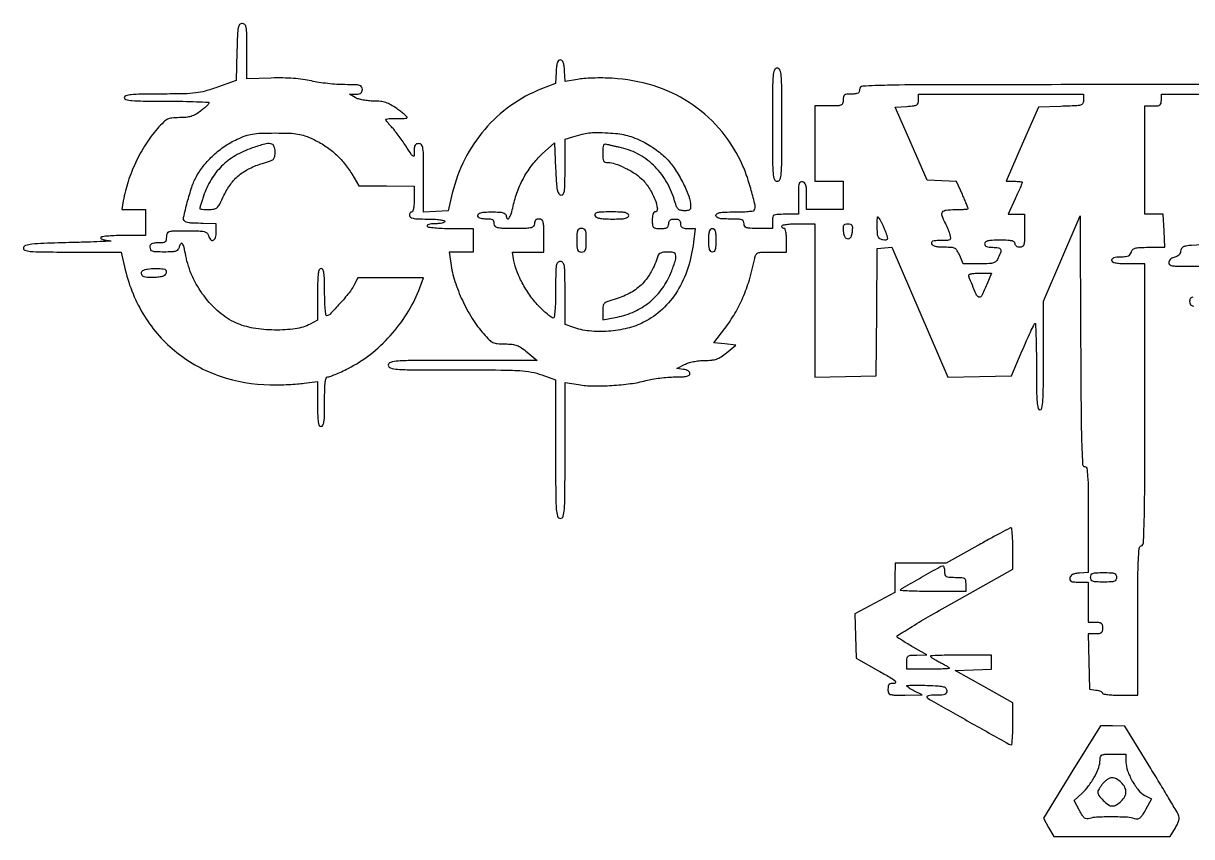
# Model space of a CAD drawing. Header units: millimetres. Extents: x -462 to 438, y -206 to 156.
# Drawn here: x -462.1 to 33.6, y -206.2 to 138.8 of the extents above; entities that cross this region are included whole.
import ezdxf

# ---------------------------------------------------------------- set-up
doc = ezdxf.new("R2010")
doc.units = ezdxf.units.MM
doc.layers.get('0').update_dxf_attribs({"lineweight": 25})

# ---------------------------------------------------------------- blocks, each defined once
blk = doc.blocks.new('compile_logo')
for points in [[(541, 319), (448, 319, 0.000278), (386.435179, 318.965793, 0.005098), (366.875, 318.744624, 0.007615), (356.28687, 318.355535, 0.399075), (355, 317, -0.087745), (354.822713, 315.997538, -0.177212), (354.3125, 315.392857, -0.10769), (353.32428, 315.082184, -0.022514), (351.5, 315, 0.021436), (349.534425, 314.915691, 0.13443), (348.6, 314.571429, 0.189121), (348.138668, 313.86222, 0.050766), (348, 312.5, -0.072846), (347.789676, 311.064029, -0.224968), (347.15, 310.354167, -0.091609), (345.761772, 310.055253, -0.007344), (342, 310), (336, 310), (336, 294), (336, 278), (342, 278), (348, 278), (348, 272), (348, 266), (340.25, 265.998173), (332.5, 265.996347), (332.5, 271.728971, 0.011424), (332.430809, 274.75703, 0.058761), (332.158745, 276.410511, 0.12383), (331.622216, 277.332823, 0.152218), (330.75, 277.804122, 0.193754), (329.845594, 277.630676, 0.188223), (329.299746, 276.876437, 0.057238), (329.051906, 275.117938, 0.006416), (329, 271.073324), (329, 264), (323.5, 264, 0.008002), (319.917511, 263.942664, 0.11737), (318.708333, 263.613636, 0.230406), (318.152071, 262.83205, 0.041432), (318, 261), (318, 258), (312, 258, -0.008455), (308.528387, 258.05871, -0.072107), (307, 258.333333, -0.188641), (306.272668, 258.939334, -0.12648), (306, 260, 0.12648), (305.727332, 261.060666, 0.188641), (305, 261.666667, 0.072107), (303.471613, 261.94129, 0.008455), (300, 262, -0.010614), (296.964058, 262.064452, -0.050675), (295.25, 262.3125, -0.113455), (294.337712, 262.77697, -0.222027), (294, 263.5, -0.257642), (294.411902, 264.246308, -0.094144), (295.573497, 264.702777, -0.039628), (297.783652, 264.941242, -0.007066), (301.940983, 265, 0.008828), (305.015102, 265.054278, 0.013525), (307.674271, 265.220312, 0.007951), (309.859297, 265.451264, 0.237735), (310.307392, 265.75, 0.187258), (310.619723, 267.87774, 0.011765), (309.035133, 274.135485, 0.018143), (306.917066, 280.797701, 0.02606), (304.527796, 286.509146, 0.067425), (295.249575, 300.579628, 0.070139), (282.671826, 311.459409, 0.068745), (267.34213, 318.59814, 0.060908), (250, 321.697946, 0.011417), (245.98145, 321.828096, 0.009884), (241.762788, 321.784957, 0.009993), (237.941743, 321.593829, 0.02843), (235.298853, 321.256881), (230.097706, 320.290788), (229.798853, 324.895394, 0.017946), (229.581031, 327.051146, 0.059029), (229.221601, 328.432757, 0.107435), (228.701373, 329.215679, 0.194983), (228, 329.5, 0.203907), (227.289234, 329.197564, 0.106159), (226.772731, 328.363891, 0.055708), (226.420668, 326.872668, 0.015501), (226.205637, 324.477707), (225.911275, 319.455413), (220.027424, 317.173899, 0.06245), (206.960164, 310.125769, 0.060819), (195.906623, 300.015155, 0.06), (187.488779, 287.404113, 0.057833), (182.178818, 273), (180.362129, 265.5), (175.181064, 265.19774), (170, 264.895481), (170, 279.44774, 0.002311), (169.957617, 288.618103, 0.031845), (169.715641, 291.930968, 0.122839), (169.115197, 293.429788, 0.240828), (168, 294, 0.084072), (167.011106, 293.83254, 0.171784), (166.404933, 293.3466, 0.112712), (166.087266, 292.420155, 0.026468), (166, 290.772804, -0.02029), (165.921135, 288.830184, -0.562738), (165.548079, 288.643256, -0.105731), (164.885494, 289.287435, -0.002353), (162.416254, 293.022804, 0.008281), (160.866991, 295.307126, 0.007269), (159.175459, 297.641522, 0.007324), (157.586963, 299.704248, 0.02167), (156.416254, 301.054719, -0.010811), (155.49069, 302.076703, -0.015008), (154.709775, 303.033953, -0.011444), (154.110324, 303.853715, -0.153311), (154, 304.205061, -0.367562), (154.194466, 304.433857, -0.015814), (155.322149, 304.581557, -0.020588), (156.775256, 304.665115, -0.012415), (158.500933, 304.650342, 0.012098), (160.226559, 304.634474, 0.020077), (161.679443, 304.714679, 0.0151), (162.810413, 304.85736, 0.36977), (163.000933, 305.08048, 0.212348), (162.848941, 305.420752, 0.007008), (161.703815, 306.421491, 0.012256), (160.277932, 307.573809, 0.008094), (158.586522, 308.83048, 0.023795), (156.075573, 310.458472, 0.052561), (153.99465, 311.394284, 0.053082), (151.777255, 311.870436, 0.02471), (148.836522, 312.035435, -0.023303), (146.610009, 312.154084, -0.021234), (144.333228, 312.480268, -0.021778), (142.323846, 312.947164, -0.061944), (141, 313.5), (138.5, 314.929129), (141.25, 314.964565, 0.037392), (142.583983, 315.081768, 0.119257), (143.401821, 315.427332, 0.155516), (143.847616, 316.045134, 0.079292), (144, 317, 0.149255), (143.672054, 318.074138, 0.180801), (142.820257, 318.682777, 0.059755), (140.989162, 318.947002, 0.005985), (136.562053, 319, -0.016874), (133.225155, 319.112648, -0.01056), (129.331799, 319.458544, -0.010596), (125.50683, 319.962191, -0.018946), (122.393198, 320.561002, 0.022574), (118.811696, 321.222893, 0.016122), (114.757226, 321.651676, 0.014631), (110.257698, 321.849163, 0.011173), (105.329035, 321.811002), (94.99578, 321.5), (94.99789, 333.25, 0.003123), (94.953887, 340.504122, 0.03841), (94.707834, 343.258561, 0.140235), (94.110334, 344.51296, 0.215134), (93.030779, 345, 0.220571), (91.941644, 344.494965, 0.13045), (91.315704, 343.175606, 0.036968), (90.999486, 340.30315, 0.003145), (90.780779, 332.879462), (90.5, 320.758924), (82.5, 317.906471, -0.01739), (77.378514, 316.278739, -0.038094), (73.346018, 315.47473, -0.025461), (68.347889, 315.125595, -0.004278), (58.75, 315.027009, 0.002915), (50.071137, 314.961527, 0.020822), (45.879502, 314.7307, 0.043868), (43.613653, 314.308239, 0.33661), (43, 313.5, 0.348679), (43.651404, 312.679464, 0.036432), (46.25, 312.270833, 0.018314), (51.00597, 312.049438, 0.002473), (61, 312, -0.003905), (67.899521, 311.946109, -0.006526), (73.701795, 311.779688, -0.001708), (78.687304, 311.554473, -0.414212), (78.963556, 311.25, -0.178938), (78.784386, 310.82937, -0.012768), (77.873096, 309.9125, -0.016696), (76.693716, 308.85806, -0.011772), (75.302527, 307.75, -0.031524), (73.22962, 306.373979, -0.055716), (71.350094, 305.553321, -0.051697), (69.240494, 305.132135, -0.023444), (66.423958, 305, 0.022097), (63.190094, 304.857014, 0.093757), (61.334293, 304.332722, 0.082159), (59.677732, 303.134372, 0.014702), (57.064527, 300.335966, 0.037874), (52.111947, 293.767826, 0.03198), (47.889158, 286.154767, 0.031688), (44.633996, 277.984389, 0.035228), (42.57212, 269.75), (41.909374, 266), (46.954687, 266), (52, 266), (52, 260.5), (52, 255), (42.5, 255, 0.008575), (38.639392, 254.933788, 0.017647), (35.625, 254.723684, 0.013417), (33.361438, 254.423816, 0.368504), (33, 254, 0.292284), (33.256499, 253.598702, 0.038543), (34.248438, 253.229524, 0.034867), (35.621299, 252.937567, 0.022113), (37.25, 252.781358, -0.937999), (37.251572, 252.656227, -0.007592), (34.233361, 252.470856, -0.003562), (28.598714, 252.250808, -0.001495), (21.012506, 252.031358, 0.001963), (8.924899, 251.670368, 0.018838), (3.787816, 251.302687, 0.045603), (1.098328, 250.756758, 0.279395), (0.189182, 249.75, 0.372862), (0.761095, 248.760774, 0.062049), (3.090954, 248.266924, 0.019595), (8.008451, 248.041796, 0.001641), (20.743832, 248), (41.634313, 248), (43.426773, 240.396788, 0.081028), (51.548612, 220.818144, 0.086603), (65.33096, 205.346147, 0.085859), (83.649233, 195.36218, 0.077944), (104.892522, 191.668668, 0.008886), (108.608943, 191.67312, 0.006851), (112.660616, 191.805541, 0.006934), (116.44389, 192.033725, 0.016417), (119.25, 192.334957), (125, 193.143913), (125, 183.571956, 0.005472), (125.055842, 178.470026, 0.033401), (125.289177, 175.845326, 0.079705), (125.73798, 174.465734, 0.281394), (126.5, 174, 0.292784), (127.270046, 174.493192, 0.072528), (127.714286, 176, 0.030643), (127.945394, 178.860051, 0.004841), (128, 184.5, -0.005363), (128.057353, 189.846983, -0.026977), (128.282515, 192.827829, -0.051469), (128.681077, 194.513465, -0.319161), (129.365643, 195, 0.093097), (130.228283, 195.162023, 0.006848), (132.469168, 196.070118, 0.009346), (135.124438, 197.247623, 0.006945), (138.013122, 198.642954, 0.050463), (147.297344, 204.524819, 0.042646), (155.80079, 212.459205, 0.042422), (162.879274, 221.771063, 0.048497), (167.926417, 231.75), (169.970816, 237), (156.011088, 237), (142.05136, 237), (140.418706, 233.842795, -0.050191), (138.348058, 230.665344, -0.013711), (134.463581, 226.102522, -0.007418), (130.305639, 221.617057, -0.204907), (128.863158, 221, -0.381134), (128.517851, 221.30795, -0.007036), (128.253553, 223.9375, -0.013431), (128.062082, 227.165759, -0.008095), (128, 231, 0.005163), (127.944758, 236.350044, 0.032071), (127.7125, 239.083333, 0.076301), (127.26579, 240.52133, 0.286822), (126.5, 241, 0.298087), (125.726053, 240.493596, 0.069148), (125.284171, 238.920947, 0.029399), (125.05406, 235.940714, 0.00457), (125, 230.02568), (125, 219.05136), (121.914326, 217.455696, -0.085243), (115.567897, 215.44251, -0.038173), (106.800269, 214.908852, -0.037874), (97.743174, 215.737428, -0.062463), (90.391728, 217.944869, -0.07387), (83.225875, 222.476975, -0.054551), (76.818113, 229.349944, -0.053194), (71.892343, 237.659395, -0.061107), (69.108724, 246.447423, 0.012912), (68.350077, 249.997823, 0.099799), (67.637591, 251.529978, 0.507659), (66.969269, 251.528019, 0.093414), (66.343705, 250.20633, -0.09558), (65.778035, 249.024331, -0.152352), (64.881019, 248.36827, -0.07233), (63.275539, 248.068333, -0.010071), (59.883369, 248, -0.008737), (56.489121, 248.059313, -0.073316), (54.985421, 248.334985, -0.189013), (54.268148, 248.940737, -0.124608), (54, 250, -0.087745), (54.177287, 251.002462, -0.177212), (54.6875, 251.607143, -0.10769), (55.67572, 251.917816, -0.022514), (57.5, 252, 0.021436), (59.465575, 252.084309, 0.13443), (60.4, 252.428571, 0.189121), (60.861332, 253.13778, 0.050766), (61, 254.5, -0.099988), (61.292912, 255.950088, -0.226001), (62.109362, 256.677272, -0.066886), (63.952893, 256.955002, -0.003989), (69.59362, 257, -0.005574), (74.651386, 256.943618, -0.048454), (76.882231, 256.676602, -0.12961), (78.054429, 256.075638, -0.146917), (78.710251, 255, 0.102089), (79.560106, 253.281447, 0.346964), (80.693996, 253.003803, 0.221686), (81.681851, 254.160854, 0.067694), (82, 256.5), (82, 260), (76.5, 260.125, -0.002205), (72.190676, 260.241953, -0.02103), (70.354845, 260.377306, -0.052887), (69.316616, 260.610918, -0.115104), (68.627099, 261.039567, -0.256765), (68.155643, 262.662432, -0.009335), (69.729908, 269.13428, -0.017349), (71.662752, 275.564917, -0.042966), (73.63396, 280.068795, -0.045207), (76.75253, 284.738736, -0.037347), (80.850329, 289.104078, -0.036673), (85.640599, 292.891628, -0.039359), (90.824854, 295.839593, -0.024101), (94.334765, 297.283057, -0.04477), (97.313327, 298.051534, -0.032923), (100.937645, 298.404905, -0.007843), (107, 298.5, -0.007841), (113.047293, 298.405159, -0.03268), (116.673043, 298.053448, -0.044602), (119.644613, 297.290935, -0.024536), (123.120011, 295.864835, -0.035145), (128.118856, 293.07713, -0.038528), (132.517015, 289.691855, -0.038891), (136.30854, 285.703017, -0.037175), (139.5, 281.117074), (142.5, 276.039688), (154.25, 276.019844), (166, 276), (166, 270.5, -0.017105), (165.927854, 268.39166, -0.027868), (165.70625, 266.615625, -0.026982), (165.391033, 265.292067, -0.332234), (165, 265, 0.148195), (164.618646, 264.884432, 0.098894), (164.29375, 264.559375, 0.082425), (164.074694, 264.073457, 0.064853), (164, 263.5, 0.250296), (164.396042, 262.758417, 0.098409), (165.5, 262.3, 0.041714), (167.597782, 262.059778, 0.007659), (171.5, 262, -0.011522), (174.477527, 261.931377, -0.02162), (176.875, 261.716667, -0.018508), (178.667147, 261.409838, -0.354925), (179, 261, -0.297764), (178.746916, 260.612706, -0.042932), (177.807664, 260.29375, -0.03716), (176.496569, 260.072375, -0.02325), (174.940983, 260, 0.019531), (173.311372, 259.936318, 0.051222), (172.16126, 259.726474, 0.106919), (171.562569, 259.402624, 0.369423), (171.5, 259, 0.223356), (172.110938, 258.601718, 0.009784), (174.701799, 258.292846, 0.014948), (177.885615, 258.072193, 0.009825), (181.559017, 258), (191, 258), (191, 253), (191, 248), (185.886456, 248), (180.772912, 248), (181.479239, 243.289874, 0.040306), (183.287916, 235.54496, 0.031637), (186.433439, 227.512403, 0.031369), (190.606283, 219.85971, 0.037369), (195.492975, 213.25, 0.017815), (197.820611, 210.736185, 0.086871), (199.3992, 209.621325, 0.090457), (201.232512, 209.131322, 0.02019), (204.48331, 209, -0.02309), (207.534214, 208.859033, -0.065111), (209.612125, 208.38917, -0.064109), (211.517343, 207.39617, -0.021877), (214, 205.5), (218.189227, 202), (186.594614, 202, 0.000901), (166.044804, 201.962972, 0.014905), (159.199327, 201.734175, 0.04886), (155.926316, 201.203088, 0.340374), (155, 200, 0.333952), (155.89766, 198.805894, 0.053603), (158.955916, 198.266865, 0.015871), (165.398019, 198.037317, 0.000969), (184.647329, 198, -0.001503), (202.802597, 197.945423, -0.013508), (210.756138, 197.682653, -0.031071), (215.744001, 197.070274, -0.041362), (220.147329, 195.866009), (226, 193.732019), (226, 164.366009, 0.00098), (226.037362, 145.304577, 0.016022), (226.267026, 138.920751, 0.05434), (226.807221, 135.893322, 0.332957), (228, 135, 0.331078), (229.19032, 135.885209, 0.055733), (229.732668, 138.856077, 0.016305), (229.962553, 145.132718, 0.001), (230, 163.848613), (230, 192.697225), (235.75, 191.755767, 0.037319), (241.911708, 191.214062, 0.01812), (249.819179, 191.397149, 0.018115), (257.814462, 192.163933, 0.032222), (264.29879, 193.45315, -0.021628), (266.984524, 194.046503, -0.012145), (270.289229, 194.545613, -0.012102), (273.657313, 194.88833, -0.019303), (276.54879, 195, 0.009924), (279.764098, 195.063821, 0.044773), (281.624981, 195.305555, 0.09624), (282.638844, 195.746879, 0.246931), (283, 196.433578, 0.167662), (282.798098, 197.018761, 0.084213), (282.212859, 197.551313, 0.06647), (281.328378, 197.965038, 0.046359), (280.25, 198.197287), (277.5, 198.527418), (280.70034, 200.263709, -0.047926), (282.353769, 200.965329, -0.026143), (284.489493, 201.518095, -0.024763), (286.855402, 201.879227, -0.025494), (289.222496, 202, 0.022797), (292.218783, 202.136686, 0.061528), (294.296821, 202.588463, 0.063003), (296.174327, 203.525262, 0.024808), (298.499266, 205.25), (302.45422, 208.5), (297.803267, 209), (293.152314, 209.5), (297.729007, 215.5, 0.029084), (302.102521, 221.983056, 0.032737), (305.505969, 228.685247, 0.03022), (308.206114, 236.222298, 0.019326), (310.462627, 245.25, -0.062512), (311.013667, 246.852754, -0.187962), (311.850437, 247.621721, -0.085767), (313.41515, 247.93971, -0.007345), (317.519052, 248), (324, 248), (324, 253, 0.01883), (323.927795, 254.916554, 0.03053), (323.70625, 256.53125, 0.031449), (323.389817, 257.719449, 0.322437), (323, 258, -0.099038), (322.618362, 258.076342, -0.097945), (322.29375, 258.29375, -0.097945), (322.076342, 258.618362, -0.099038), (322, 259, -0.350432), (322.323933, 259.405433, -0.020168), (324, 259.714286, -0.022889), (326.243014, 259.930567, -0.01259), (329, 260), (336, 260), (336, 227.470975), (336, 194.94195), (349.024951, 195.220975), (362.049902, 195.5), (362.274951, 222.5), (362.5, 249.5), (365.59018, 249.801439), (368.680359, 250.102877), (380.534723, 222.524486), (392.389087, 194.946094), (405.896756, 195.223047), (419.404424, 195.5), (424.022275, 206.236729, -0.002839), (425.841122, 210.400344, -0.004233), (427.483363, 214.019276, -0.001877), (428.920627, 217.086356, -0.086067), (429.320062, 217.653396, -0.651656), (429.594921, 217.54689, -0.002064), (429.800268, 212.650268, -0.006028), (429.951378, 206.778423, -0.003418), (430, 199.666667, 0.002369), (430.049186, 189.285343, 0.017679), (430.270089, 184.361111, 0.03452), (430.6759, 181.661379, 0.351652), (431.5, 181, 0.366837), (432.34477, 181.71616, 0.024867), (432.733735, 185.092694, 0.014391), (432.9521, 191.12432, 0.001852), (433, 204.056164), (433, 227.112328), (440.75, 245.264935), (448.5, 263.417541), (448.758763, 210.208771, 0.000751), (448.951486, 179.929394, 0.006253), (449.230941, 166.213623, 0.005461), (449.596912, 157.863271, 0.398276), (450.508763, 157, -0.365939), (451.344992, 156.293355, -0.025312), (451.733386, 152.988083, -0.014666), (451.951754, 147.093485, -0.001925), (452, 134.560365), (452, 112.120731), (448.258317, 111.810365, 0.027614), (446.530888, 111.570503, 0.068885), (445.327963, 111.157477, 0.101082), (444.567451, 110.55524, 0.128769), (444.184992, 109.75, 0.121912), (444.233421, 108.875744, 0.211929), (444.701752, 108.337052, 0.094469), (445.769147, 108.065524, 0.015182), (447.926676, 108), (452, 108), (452, 99.5), (452, 91), (455, 91, -0.030103), (456.613599, 90.902765, -0.144586), (457.45, 90.541667, -0.173074), (457.873428, 89.824437, -0.047675), (458, 88.5, -0.047847), (457.872695, 87.172713, -0.174228), (457.446826, 86.456153, -0.143981), (456.604038, 86.096274, -0.029402), (454.968265, 86), (451.936529, 86), (452.218265, 74.25), (452.5, 62.5), (455.25, 62.183578, -0.031666), (456.303222, 61.994241, -0.046395), (457.192187, 61.685866, -0.056702), (457.811837, 61.314506, -0.233512), (458, 60.933578, 0.362512), (458.308493, 60.564, 0.013962), (460.203125, 60.274238, 0.019277), (462.624533, 60.067213, 0.011686), (465.5, 60), (473, 60), (473, 91.393011, -0.001376), (473.048415, 108.985643, -0.010346), (473.266529, 117.310197, -0.013787), (473.633482, 122.22934, -0.282785), (474.5, 123.361626, 0.298681), (475.417527, 124.636312, 0.004613), (475.741284, 134.105783, 0.005565), (475.95436, 149.523195, 0.000672), (476, 183.468615), (476, 243), (469, 243, -0.008455), (465.386832, 243.061101, -0.044348), (463.416667, 243.303571, -0.103378), (462.377357, 243.764111, -0.241448), (462, 244.5, -0.173724), (462.244188, 245.181593, -0.129252), (462.897228, 245.653434, -0.070958), (464.061627, 245.922301, -0.021316), (465.883369, 246, 0.023027), (467.861651, 246.091155, 0.083692), (469.073791, 246.412424, 0.12897), (469.825673, 247.023689, 0.09425), (470.289749, 248, -0.127608), (470.879257, 249.054837, -0.136466), (471.893758, 249.65756, -0.058244), (473.753681, 249.935735, -0.008109), (477.65638, 249.997747), (484.5, 249.995494), (484.167941, 256.997747), (483.835882, 264), (479.917941, 264), (476, 264), (476, 287), (476, 310), (479.5, 310, 0.021436), (481.465575, 310.084309, 0.13443), (482.4, 310.428571, 0.189121), (482.861332, 311.13778, 0.050766), (483, 312.5), (483, 315), (495, 315), (507, 315)], [(500, 251.114996), (495.75, 250.807498, 0.019164), (493.495733, 250.557267, 0.08818), (492.254885, 250.139471, 0.14549), (491.557067, 249.435712, 0.087932), (491.188507, 248.311493, -0.074924), (490.910229, 247.382189, -0.085918), (490.378376, 246.624353, -0.086096), (489.62375, 246.090529, -0.075611), (488.698723, 245.811493, 0.07089), (487.841087, 245.56155, 0.065625), (487.062327, 245.077438, 0.069621), (486.477088, 244.442304, 0.104676), (486.186892, 243.75, 0.193801), (486.365045, 242.84572, 0.186979), (487.123368, 242.300063, 0.057135), (488.884672, 242.052044, 0.006438), (492.926676, 242), (500, 242)], [(496.317234, 228.893532, 0.124434), (495.5625, 228.55, 0.149477), (495.142566, 227.935258, 0.07578), (495, 227, 0.087581), (495.176855, 225.998076, 0.177003), (495.686015, 225.393344, 0.107908), (496.671566, 225.082388, 0.022665)]]:
    blk.add_lwpolyline(points, format="xyb")
for points in [[(318, 302, 0.001241), (318.038431, 286.522046, 0.019546), (318.270833, 281.25, 0.07148), (318.833864, 278.799697, 0.309944), (320, 278, 0.309944), (321.166136, 278.799697, 0.07148), (321.729167, 281.25, 0.019546), (321.961569, 286.522046, 0.001241), (322, 302, 0.001241), (321.961569, 317.477954, 0.019546), (321.729167, 322.75, 0.07148), (321.166136, 325.200303, 0.309944), (320, 326, 0.309944), (318.833864, 325.200303, 0.07148), (318.270833, 322.75, 0.019546), (318.038431, 317.477954, 0.001241)], [(450, 312.536212, -0.117453), (449.660732, 311.111861, -0.208911), (448.748122, 310.35676, -0.05883), (446.675608, 310.018451, -0.00361), (440.412549, 309.786212), (430.825099, 309.5), (423.981468, 293.75), (417.137837, 278), (420.568919, 278, -0.011128), (421.884397, 277.970719, -0.018376), (422.99212, 277.880508, -0.012772), (423.863924, 277.754493, -0.365511), (424, 277.593217, -0.099211), (423.940433, 277.295967, -0.001071), (423.131036, 275.369169, -0.003326), (422.17562, 273.149643, -0.002152), (421.041824, 270.593217), (418.083647, 264), (421.541824, 264), (425, 264), (425, 257, -0.006583), (424.945542, 252.864163, -0.063075), (424.678571, 251.125, -0.183695), (424.070611, 250.311233, -0.142406), (423, 250, -0.072314), (422.230589, 250.111864, -0.08892), (421.583333, 250.4375, -0.10214), (421.153209, 250.924246, -0.130775), (421, 251.5, 0.232029), (420.642085, 252.229748, 0.108427), (419.666667, 252.692308, 0.047315), (417.824386, 252.93736, 0.00942), (414.5, 253, 0.00942), (411.175614, 252.93736, 0.047315), (409.333333, 252.692308, 0.108427), (408.357915, 252.229748, 0.232029), (408, 251.5, 0.164293), (408.226074, 250.830552, 0.129352), (408.833333, 250.357143, 0.075863), (409.895967, 250.081893, 0.025511), (411.5, 250, -0.032465), (413.864223, 249.846328, -0.243985), (414.755584, 249.225415, -0.207129), (414.843591, 248.058291, -0.023581), (413.839485, 245.547053, -0.070697), (412.927331, 244.119841, -0.139533), (411.813938, 243.384517, -0.068575), (409.963615, 243.067915, -0.008133), (405.788458, 243), (398.897947, 243), (397.435553, 246.5, 0.030185), (396.421782, 248.56623, 0.138381), (395.480847, 249.495758, 0.110521), (394.081668, 249.904369, 0.015998), (391.093569, 250, -0.018205), (388.825665, 250.082601, -0.04892), (387.236436, 250.356341, -0.075387), (386.191474, 250.821521, -0.160116), (385.638374, 251.5, -0.176755), (385.626422, 252.223718, -0.222401), (386.088321, 252.699052, -0.078326), (387.252829, 252.942055, -0.012348), (389.598772, 253, 0.009296), (392.379305, 253.051698, 0.12378), (393.354322, 253.335754, 0.285424), (393.682576, 253.958744, 0.057084), (393.440702, 255.25, 0.016281), (393.077595, 256.303988, 0.007819), (392.547102, 257.632287, 0.007743), (391.949909, 259.002209, 0.010975), (391.373315, 260.20034, -0.032062), (389.998614, 263.394844, -0.244904), (390.216517, 264.962943, -0.216095), (391.666402, 265.806086, -0.025275), (395.5, 266, 0.00804), (397.608835, 266.033911, 0.01334), (399.384375, 266.138499, 0.006944), (400.831595, 266.282834, 0.381407), (401, 266.471487, 0.095052), (400.935817, 266.806055, 0.001908), (400.288248, 268.413871, 0.004453), (399.505538, 270.288061, 0.002968), (398.577016, 272.42177), (396.154032, 277.900567), (389.889882, 278.200284), (383.625731, 278.5), (376.862715, 294), (370.0997, 309.5), (375.04985, 309.80226, 0.011772), (377.967092, 310.049436, 0.100086), (379.213545, 310.445382, 0.197661), (379.805467, 311.187292, 0.070901), (380, 312.55226), (380, 315), (415, 315), (450, 315)], [(262.249238, 295.236146, -0.025157), (264.956704, 293.786248, -0.016461), (267.929085, 291.860521, -0.016568), (270.708422, 289.787157, -0.030266), (272.80722, 287.891533, -0.044177), (276.240434, 283.709739, -0.026798), (279.564149, 278.233857, -0.026628), (282.15735, 272.707002, -0.07149), (283.199032, 268.5, -0.026319), (283.281001, 266.770599, -0.178803), (282.98535, 265.983059, -0.187273), (282.257296, 265.597019, -0.02933), (280.604775, 265.5, -0.05824), (278.954125, 265.692923, -0.154931), (277.94813, 266.296105, -0.095577), (277.195309, 267.573082, -0.0146), (276.281765, 270.39661, 0.065388), (272.835517, 278.233171, 0.066988), (267.50509, 284.842698, 0.06824), (260.716343, 289.710532, 0.072375), (253, 292.451446, -0.00345), (251.531663, 292.754769, -0.003099), (250.014062, 293.089055, -0.003107), (248.65616, 293.405885, -0.009755), (247.75, 293.642045, 0.113164), (246.862805, 293.685628, 0.239226), (246.327277, 293.281962, 0.100233), (246.061116, 292.262833, 0.013916), (246, 290.067388, 0.01625), (246.074331, 287.780826, 0.109943), (246.389645, 286.700569, 0.194727), (247.047926, 286.164802, 0.072313), (248.25, 285.978038, -0.083368), (251.179583, 285.456703, -0.026602), (255.27879, 283.744543, -0.027239), (259.351342, 281.502155, -0.050147), (262.341583, 279.191049, -0.060062), (265.604714, 275.258388, -0.048345), (268.124234, 270.371537, -0.06285), (269.172111, 266.333092, -0.452323), (268, 265, 0.277684), (267.614308, 264.767902, 0.052312), (267.29375, 263.971875, 0.042582), (267.072542, 262.841111, 0.027026), (267, 261.5, 0.021868), (267.093097, 259.372388, 0.176278), (267.5, 258.5, 0.176278), (268.372388, 258.093097, 0.021868), (270.5, 258, 0.022514), (272.32428, 258.082184, 0.10769), (273.3125, 258.392857, 0.177212), (273.822713, 258.997538, 0.087745), (274, 260, -0.07578), (274.142566, 260.935258, -0.149477), (274.5625, 261.55, -0.124434), (275.317234, 261.893532, -0.044917), (276.5, 262, -0.044917), (277.682766, 261.893532, -0.124434), (278.4375, 261.55, -0.149477), (278.857434, 260.935258, -0.07578), (279, 260, 0.082093), (279.161973, 259.020128, 0.168067), (279.633995, 258.412763, 0.115546), (280.524765, 258.09059, 0.029251), (282.071956, 258), (285.143913, 258), (284.494189, 252.25, -0.049421), (282.105438, 241.112656, -0.061451), (277.666655, 231.504952, -0.06578), (271.331347, 223.780392, -0.070751), (263.349413, 218.186782, -0.058192), (256.498129, 215.656857, -0.041753), (248.425605, 214.403601, -0.041871), (240.289444, 214.510444, -0.059951), (233.25, 216.059364), (230, 217.19565), (230, 230.597825, 0.002575), (229.956723, 239.000699, 0.034473), (229.712693, 242.074728, 0.131562), (229.108962, 243.46471, 0.228722), (228, 244, 0.212584), (226.898615, 243.509562, 0.142907), (226.291667, 242.25, 0.038318), (226.04462, 239.467369, 0.002988), (226, 232, -0.006138), (225.936729, 226.846207, -0.015634), (225.728175, 223.113636, -0.012248), (225.425571, 220.412817, -0.374898), (224.952381, 220, -0.162546), (224.331288, 220.207392, -0.010523), (222.813438, 221.399062, -0.014463), (221.04278, 222.938199, -0.010228), (219.141999, 224.762763, -0.039601), (215.474035, 229.062796, -0.030629), (212.171137, 234.263279, -0.031337), (209.640589, 239.611449, -0.054659), (208.333325, 244.333383), (207.738315, 248), (214.369158, 248), (221, 248), (221, 255, 0.006583), (220.945542, 259.135837, 0.063075), (220.678571, 260.875, 0.183695), (220.070611, 261.688767, 0.142406), (219, 262, 0.072254), (218.126841, 261.873159, 0.124864), (217.5, 261.5, 0.124864), (217.126841, 260.873159, 0.072254), (217, 260, -0.165398), (216.632181, 258.918496, -0.1727), (215.6875, 258.308824, -0.052938), (213.634096, 258.05015, -0.004884), (208.5, 258, -0.004884), (203.365904, 258.05015, -0.052938), (201.3125, 258.308824, -0.1727), (200.367819, 258.918496, -0.165398), (200, 260, 0.087745), (199.822713, 261.002462, 0.177212), (199.3125, 261.607143, 0.10769), (198.32428, 261.917816, 0.022514), (196.5, 262, -0.025511), (194.895967, 262.081893, -0.075863), (193.833333, 262.357143, -0.129352), (193.226074, 262.830552, -0.164293), (193, 263.5, -0.222027), (193.337712, 264.22303, -0.113455), (194.25, 264.6875, -0.050675), (195.964058, 264.935548, -0.010614), (199, 265, -0.010614), (202.035942, 264.935548, -0.050675), (203.75, 264.6875, -0.113455), (204.662288, 264.22303, -0.222027), (205, 263.5, 0.155492), (205.392407, 262.268683, 0.507463), (206.108472, 262.25825, 0.083662), (207.141316, 264.24589, 0.026908), (207.993663, 267.469476, -0.039548), (209.801529, 273.668959, -0.036296), (212.604437, 279.695082, -0.036963), (216.183895, 285.136954, -0.045592), (220.307637, 289.591759), (225.5, 294.265215), (226, 283.393432, 0.004708), (226.336382, 277.324908, 0.033353), (226.722975, 274.401349, 0.082065), (227.308247, 272.855422, 0.217445), (228.25, 272.1875, 0.28562), (229.184745, 272.54764, 0.125062), (229.720493, 273.822668, 0.034065), (229.954508, 276.71082, 0.003186), (230, 283.849124), (230, 295.844896), (233.25, 296.857285, -0.011653), (237.328672, 298.024265, -0.035891), (240.148505, 298.54793, -0.031739), (243.192497, 298.695399, -0.007618), (248.249238, 298.542211, -0.01638), (252.372592, 298.218785, -0.030225), (255.684941, 297.645193, -0.031822), (258.78837, 296.700395, -0.020555)], [(97.314288, 292.142784, 0.048838), (90.092035, 288.827851, 0.062862), (84.297905, 284.391401, 0.063809), (79.851087, 278.712688, 0.052456), (76.624287, 271.715053, 0.002755), (76.001903, 269.84785, 0.004046), (75.477134, 268.199075, 0.001957), (75.048379, 266.793806, 0.073186), (75, 266.465053, 0.363504), (75.153879, 266.28136, 0.013884), (76.101562, 266.139668, 0.019217), (77.312261, 266.0399, 0.011642), (78.75, 266.010412, 0.04175), (81.044177, 266.208725, 0.144589), (82.367689, 266.859302, 0.088052), (83.475114, 268.312759, 0.009978), (85.301585, 272.041507, -0.050038), (88.132454, 276.812474, -0.0611), (91.696148, 280.580335, -0.059175), (96.163137, 283.46234, -0.04299), (101.686199, 285.597153, 0.011829), (104.963848, 286.634682, 0.105928), (106.249965, 287.40788, 0.165839), (106.83299, 288.501599, 0.040288), (107, 290.570958, 0.102516), (106.516292, 292.905349, 0.255683), (105.185628, 293.94133, 0.10923), (102.585692, 293.793712, 0.014599)], [(242.638374, 263.5, 0.184401), (243.284062, 262.780108, 0.069304), (244.583925, 262.325279, 0.039213), (246.699255, 262.070605, 0.010358), (250.106989, 262, 0.008645), (253.658339, 262.06141, 0.044953), (255.601165, 262.304403, 0.104455), (256.62674, 262.765383, 0.239481), (257, 263.5, 0.249757), (256.605109, 264.241237, 0.098717), (255.505231, 264.69979, 0.041871), (253.415452, 264.940144, 0.007705), (249.531385, 265, 0.006325), (245.477452, 264.948713, 0.047278), (243.569413, 264.719057, 0.162339), (242.768369, 264.243081, 0.276541)], [(364.347635, 260.25, -0.011127), (364.935947, 259.026957, -0.007759), (365.547184, 257.622851, -0.007831), (366.091638, 256.257335, -0.016061), (366.466659, 255.168217, -0.025744), (366.795918, 253.868019, -0.221056), (366.657851, 253.300308, -0.235057), (366.142692, 253.060681, -0.028984), (364.870131, 253.168217, -0.078556), (363.627188, 253.551405, -0.169474), (362.932625, 254.254628, -0.092026), (362.586929, 255.554603, -0.013976), (362.456303, 258.25, -0.005816), (362.440197, 260.071348, -0.009694), (362.474205, 261.604688, -0.003728), (362.537252, 262.88982, -0.397767), (362.653837, 263, -0.253289), (362.816394, 262.912007, -0.006616), (363.272996, 262.192187, -0.012397), (363.79012, 261.304018, -0.007965)], [(235, 253, 0.011557), (235.064942, 250.190675, 0.083766), (235.35, 248.875, 0.189791), (235.953987, 248.233935, 0.110458), (237, 248, 0.110458), (238.046013, 248.233935, 0.189791), (238.65, 248.875, 0.083766), (238.935058, 250.190675, 0.011557), (239, 253, 0.011557), (238.935058, 255.809325, 0.083766), (238.65, 257.125, 0.189791), (238.046013, 257.766065, 0.110458), (237, 258, 0.110458), (235.953987, 257.766065, 0.189791), (235.35, 257.125, 0.083766), (235.064942, 255.809325, 0.011557)], [(294, 253, -0.014068), (293.930757, 250.539511, -0.058865), (293.675, 249.083333, -0.122766), (293.20701, 248.295059, -0.200296), (292.5, 248, -0.200296), (291.79299, 248.295059, -0.122766), (291.325, 249.083333, -0.058865), (291.069243, 250.539511, -0.014068), (291, 253, -0.014068), (291.069243, 255.460489, -0.058865), (291.325, 256.916667, -0.122766), (291.79299, 257.704941, -0.200296), (292.5, 258, -0.200296), (293.20701, 257.704941, -0.122766), (293.675, 256.916667, -0.058865), (293.930757, 255.460489, -0.014068)], [(351.813358, 256.75, -0.033296), (351.585408, 255.361237, -0.070033), (351.191877, 254.343893, -0.102123), (350.655072, 253.722471, -0.165174), (350, 253.5, -0.165174), (349.344928, 253.722471, -0.102123), (348.808123, 254.343893, -0.070033), (348.414592, 255.361237, -0.033296), (348.186642, 256.75, -0.021809), (348.093718, 258.51803, -0.130185), (348.320161, 259.404792, -0.202897), (348.898978, 259.855413, -0.06538), (350, 260, -0.06538), (351.101022, 259.855413, -0.202897), (351.679839, 259.404792, -0.130185), (351.906282, 258.51803, -0.021809)], [(269.383836, 246.25, -0.048293), (266.577648, 239.663982, -0.068634), (262.800733, 234.55237, -0.07119), (257.897797, 230.784345, -0.056878), (251.751386, 228.189468, 0.010023), (248.106218, 227.038323, 0.105145), (246.767375, 226.244031, 0.170731), (246.16862, 225.115022, 0.037277), (246.001386, 222.886515), (246, 219.27303), (251.199806, 220.218125, 0.054556), (258.573211, 222.408785, 0.061893), (264.965013, 226.08063, 0.062708), (270.197756, 231.157802, 0.058404), (274.155606, 237.490909, 0.013101), (275.243935, 239.956499, 0.014475), (276.163577, 242.395767, 0.013952), (276.827532, 244.514461, 0.068967), (276.999211, 245.75, 0.066273), (276.842372, 246.931244, 0.186895), (276.357568, 247.59077, 0.121031), (275.392348, 247.917608, 0.021405), (273.468615, 248, 0.029608), (271.817556, 247.902144, 0.071714), (270.640148, 247.586934, 0.101111), (269.851772, 247.040252, 0.114669)], [(60.814697, 239.25, -0.137468), (60.401346, 238.417134, -0.106346), (59.576167, 237.821788, -0.064874), (58.213169, 237.424632, -0.020584), (56.10551, 237.185864, -0.021927), (54.358044, 237.137279, -0.026787), (52.727091, 237.251, -0.026952), (51.397196, 237.488971, -0.139505), (50.751269, 237.848731, -0.205395), (50.259429, 239.079272, -0.259635), (50.871894, 240.117514, -0.10202), (52.887875, 240.800037, -0.030787), (56.132341, 241, -0.01079), (58.880121, 240.940698, -0.07879), (60.166908, 240.6793, -0.209227), (60.725341, 240.137619, -0.144897)], [(408.900878, 234.25, -0.011916), (406.644246, 229.295015, -0.408224), (405.539772, 228.898775, -0.188649), (404.406748, 230.073841, -0.003913), (401.283287, 237.75, -0.294067), (401.393751, 238.314054, -0.135478), (402.065074, 238.712893, -0.053938), (403.47512, 238.938981, -0.012804), (405.857474, 239), (410.928925, 239)], [(405.116108, 123.479851), (391.732215, 116), (380.866108, 116), (370, 116), (369.994091, 109.75), (369.988183, 103.5), (361.472826, 99), (352.957469, 94.5), (353.228735, 85.10729), (353.5, 75.714579), (363, 70.372842, -0.004428), (367.864379, 67.58067, -0.035247), (370.001027, 66.117635, -0.281321), (370.253002, 65.430463, -0.356027), (369.75, 65.015553, 0.036887), (368.312803, 64.901206, 0.148009), (367.526555, 64.524291, 0.16215), (367.121607, 63.797599, 0.046756), (367, 62.5, 0.084927), (367.247556, 61.053044, 0.230915), (367.968605, 60.342546, 0.07822), (369.568345, 60.071181, 0.005182), (374.25, 60.063954), (381.5, 60.127909), (378.25, 61.745381, -0.013073), (377.00454, 62.406399, -0.019429), (375.954002, 63.054739, -0.01502), (375.145509, 63.634159, -0.23278), (374.997666, 63.931427, -0.401955), (375.207651, 64.152236, -0.004328), (377.493578, 64.237961, -0.010454), (380.237654, 64.259696, -0.00626), (383.497666, 64.176526, -0.00545), (388.468314, 63.933136, -0.04976), (390.604699, 63.589979, -0.150027), (391.611827, 62.96341, -0.181047), (392, 61.926526, -0.115377), (391.76893, 60.93849, -0.182566), (391.140094, 60.352475, -0.084273), (389.87226, 60.067814, -0.013179), (387.3, 60, 0.015288), (385.445386, 59.943282, 0.043126), (384.163886, 59.753082, 0.110429), (383.564207, 59.460803, 0.456855), (383.55, 59.107935, 0.060259), (385.415785, 57.737292, 0.000475), (401.61738, 48.626598, 0.000237), (418.276251, 39.289927, 0.128289), (419.387631, 39, 0.388944), (419.633944, 39.225755, 0.004557), (419.820117, 41.610034, 0.010742), (419.95597, 44.478327, 0.006462), (420, 47.885221), (420, 56.770442), (407.75, 63.635221), (395.5, 70.5), (403.25, 70.792064), (411, 71.084129), (411, 74.042064), (411, 77), (398, 77, 0.003458), (393.015202, 76.965525, 0.005763), (388.81875, 76.859095, 0.001332), (385.187012, 76.715401, 0.401904), (385, 76.520324, 0.249086), (385.139234, 76.258175, 0.00802), (386.175, 75.582112, 0.013729), (387.466968, 74.816792, 0.008897), (389, 74, -0.008897), (390.533032, 73.183208, -0.013729), (391.825, 72.417888, -0.00802), (392.860766, 71.741825, -0.249086), (393, 71.479676, -0.395512), (392.818133, 71.285728, -0.002756), (390.35625, 71.140905, -0.008316), (387.450966, 71.034481, -0.004996), (384, 71), (375, 71), (375, 74, -0.035373), (375.126553, 75.786606, -0.205304), (375.60669, 76.57607, -0.140054), (376.627828, 76.938554, -0.013922), (379.25, 77.030276), (383.5, 77.060552), (377.682462, 80.397813, -0.004543), (375.389205, 81.741193, -0.005878), (373.311213, 83.017368, -0.004519), (371.595966, 84.12053, -0.051248), (370.970921, 84.629079, -0.481293), (371.04267, 85.268485, -0.002401), (377.307188, 89.170845, -0.007203), (385.062182, 93.797331, -0.003557), (395.038459, 99.461537), (420, 113.399992), (420, 122.199996, 0.007994), (419.946073, 125.572761, 0.013311), (419.779688, 128.40908, 0.006923), (419.55011, 130.719006, 0.389229), (419.25, 130.979851, 0.114805), (418.706809, 130.837983, 0.000945), (414.788794, 128.768415, 0.003319), (410.300331, 126.348335, 0.002123)], [(391, 112.5, 0.058662), (391.165617, 111.093239, 0.210352), (391.7, 110.388889, 0.114574), (392.820113, 110.068074, 0.012699), (395.5, 110, -0.012152), (398.318399, 109.931492, -0.135673), (399.375, 109.583333, -0.212646), (399.869465, 108.801169, -0.036189), (400, 107), (400, 104), (385.833333, 104, -0.004195), (380.443871, 104.045222, -0.007492), (376.014102, 104.185977, -0.003184), (372.396553, 104.378307, -0.646878), (372.299782, 104.633115, -0.065343), (373.650984, 105.670786, -0.001266), (381.277336, 110.056243, -0.000919), (389.077823, 114.496593, -0.094359), (390.25, 114.894816, -0.296267), (390.538161, 114.760309, -0.063716), (390.779688, 114.234727, -0.047422), (390.945779, 113.450583, -0.028496)], [(464, 110, -0.118451), (463.746716, 108.945848, -0.189837), (463.0625, 108.340909, -0.077556), (461.640147, 108.061504, -0.009792), (458.5, 108, -0.009792), (455.359853, 108.061504, -0.077556), (453.9375, 108.340909, -0.189837), (453.253284, 108.945848, -0.118451), (453, 110, -0.118451), (453.253284, 111.054152, -0.189837), (453.9375, 111.659091, -0.077556), (455.359853, 111.938496, -0.009792), (458.5, 112, -0.009792), (461.640147, 111.938496, -0.077556), (463.0625, 111.659091, -0.189837), (463.746716, 111.054152, -0.118451)], [(445.06299, 27.43829), (432.941396, 7.876581), (435.154839, 3.93829), (437.368282, 0), (462.085365, 0), (486.802448, 0), (488.973712, 3.680018, 0.024568), (489.890821, 5.42489, 0.048507), (490.409198, 6.900376, 0.063359), (490.551762, 8.141479, 0.10397), (490.322488, 9.169779, 0.027291), (489.660766, 10.4373, 0.000767), (486.510356, 15.726008, 0.001566), (482.774446, 21.931564, 0.001075), (478.5, 28.947516), (467.5, 46.915511), (462.342292, 46.957756), (457.184583, 47)], [(468, 31.625953, 0.087983), (468.650005, 27.960617, 0.041415), (470.678395, 23.581934, 0.041364), (473.356583, 19.66115, 0.103262), (476.034315, 17.482255), (478.868506, 16.016638), (476.302787, 11.426067, -0.013756), (474.822957, 8.941418, -0.080735), (473.818259, 7.809218, -0.158143), (472.836406, 7.428184, -0.101888), (471.618534, 7.607987, 0.076755), (468.59617, 8.209466, 0.010157), (462.054012, 8.359439, 0.010123), (455.510488, 8.244006, 0.077365), (452.5, 7.657824, -0.107837), (451.379091, 7.509128, -0.151635), (450.449888, 7.884511, -0.081829), (449.512045, 8.948239, -0.016469), (448.240034, 11.137451), (445.980068, 15.339733), (449.342396, 18.419867, 0.04758), (452.145863, 21.526889, 0.034937), (454.64808, 25.437995, 0.035609), (456.442687, 29.370566, 0.08947), (457, 32.460162, -0.06513), (457.191051, 33.920621, -0.223102), (457.791373, 34.634553, -0.099933), (459.082686, 34.941552, -0.008551), (462.5, 35), (468, 35)], [(458.07258, 22.365141, 0.012442), (457.278868, 21.302733, 0.016183), (456.60882, 20.289752, 0.013852), (456.107003, 19.422033, 0.124797), (456, 19, 0.163676), (456.514677, 17.469878, 0.03563), (458.376393, 15.34799, 0.035733), (460.52306, 13.510501, 0.160486), (462.07258, 13, 0.131373), (463.992022, 13.513183, 0.067347), (465.979009, 15.045738, 0.067199), (467.492559, 17.057024, 0.12843), (468, 19, 0.12843), (467.492559, 20.942976, 0.067199), (465.979009, 22.954262, 0.067347), (463.992022, 24.486817, 0.131373), (462.07258, 25, 0.103479), (461.186529, 24.81464, 0.042533), (460.102519, 24.22601, 0.03972), (459.00805, 23.373294, 0.040774)]]:
    blk.add_lwpolyline(points, format="xyb", close=True)

msp = doc.modelspace()

# ---------------------------------------------------------------- block references
msp.add_blockref('compile_logo', (-462.28, -206.25))

doc.saveas('drawing.dxf')
